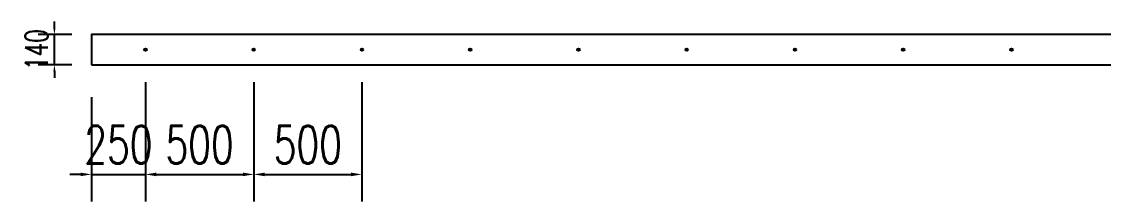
# Model space of a CAD drawing. Header units: millimetres. Extents: x -1546798 to -962116, y 1297493 to 1531173.
# Drawn here: x -1365217 to -1360221, y 1351914 to 1352747 of the extents above; entities that cross this region are included whole.
import ezdxf

# ---------------------------------------------------------------- set-up
doc = ezdxf.new("R2010")
doc.units = ezdxf.units.MM
doc.header["$LTSCALE"] = 10
doc.layers.get('DEFPOINTS').update_dxf_attribs({"linetype": 'CONTINUOUS'})
doc.layers.add('W-STEEL_FRAME钢架', color=3, linetype='CONTINUOUS')
doc.styles.add('STANDARD_T3', font='simplex.shx', dxfattribs={"width": 0.7, "bigfont": 'gbcbig.shx'})
doc.dimstyles.new('W&&30', dxfattribs={"dimtxt": 105, "dimasz": 30, "dimexe": 75, "dimexo": 90, "dimgap": 30, "dimtad": 1, "dimdec": 0, "dimzin": 0, "dimdsep": 46, "dimtxsty": 'STANDARD_T3', "dimcen": 0.09, "dimclrd": 1, "dimclre": 1, "dimclrt": 7, "dimazin": 2, "dimtfac": 1, "dimtdec": 0, "dimtix": 1, "dimtmove": 1, "dimatfit": 3, "dimfxl": 100, "dimtolj": 1, "dimtzin": 0, "dimarcsym": 0})
doc.dimstyles.new('W&&50', dxfattribs={"dimtxt": 175, "dimasz": 50, "dimexe": 125, "dimexo": 150, "dimgap": 50, "dimtad": 1, "dimdec": 0, "dimzin": 0, "dimdsep": 46, "dimtxsty": 'STANDARD_T3', "dimcen": 0.09, "dimclrd": 1, "dimclre": 1, "dimclrt": 7, "dimazin": 2, "dimtfac": 1, "dimtdec": 0, "dimtix": 1, "dimtmove": 2, "dimatfit": 3, "dimfxl": 100, "dimtolj": 1, "dimtzin": 0, "dimarcsym": 0})

# ---------------------------------------------------------------- blocks, each defined once
blk = doc.blocks.new('*D171')
at = {"layer": 'DEFPOINTS', "color": 0, "transparency": 16777216}
for p in [(-1365065.8, 1352686.7), (-1364895.2, 1352686.7), (-1364895.2, 1352546.7)]:
    blk.add_point(p, dxfattribs=at)
at = {"layer": 'W-STEEL_FRAME钢架', "color": 1, "lineweight": -2, "transparency": 16777216}
for p, q in [((-1365065.8, 1352716.7), (-1365065.8, 1352746.7)), ((-1364985.2, 1352686.7), (-1365140.8, 1352686.7)), ((-1365065.8, 1352546.7), (-1365065.8, 1352686.7)), ((-1364985.2, 1352546.7), (-1365140.8, 1352546.7)), ((-1365065.8, 1352516.7), (-1365065.8, 1352486.7))]:
    blk.add_line(p, q, dxfattribs=at)
at = {"layer": 'W-STEEL_FRAME钢架', "color": 1, "transparency": 16777216}
for points in [[(-1365070.8, 1352716.7), (-1365060.8, 1352716.7), (-1365065.8, 1352686.7)], [(-1365070.8, 1352516.7), (-1365060.8, 1352516.7), (-1365065.8, 1352546.7)]]:
    blk.add_solid(points, dxfattribs=at)
at = {"layer": 'W-STEEL_FRAME钢架', "color": 7, "transparency": 16777216, "insert": (-1365148.3, 1352616.7), "char_height": 105, "attachment_point": 5, "rotation": 90, "style": 'STANDARD_T3'}
blk.add_mtext('\\A1;140', dxfattribs=at)
blk = doc.blocks.new('*U581')
at = {"layer": 'W-STEEL_FRAME钢架'}
blk.add_circle((0, 0), 6, dxfattribs=at)
blk = doc.blocks.new('*U582')
at = {"layer": 'W-STEEL_FRAME钢架', "color": 0, "linetype": 'ByBlock', "lineweight": -2, "transparency": 16777216}
for p in [(0, 0), (500, 0), (1000, 0), (1500, 0), (2000, 0), (2500, 0), (3000, 0), (3500, 0), (4000, 0)]:
    blk.add_blockref('*U581', p, dxfattribs=at)
blk = doc.blocks.new('*D587')
at = {"layer": 'DEFPOINTS', "color": 0, "transparency": 16777216}
for p in [(-1364645.2, 1352616.7), (-1364895.2, 1352546.7), (-1364645.2, 1352039.2)]:
    blk.add_point(p, dxfattribs=at)
at = {"layer": 'W-STEEL_FRAME钢架', "color": 1, "lineweight": -2, "transparency": 16777216}
for p, q in [((-1364645.2, 1352466.7), (-1364645.2, 1351914.2)), ((-1364895.2, 1352396.7), (-1364895.2, 1351914.2)), ((-1364945.2, 1352039.2), (-1364995.2, 1352039.2)), ((-1364895.2, 1352039.2), (-1364645.2, 1352039.2)), ((-1364595.2, 1352039.2), (-1364545.2, 1352039.2))]:
    blk.add_line(p, q, dxfattribs=at)
at = {"layer": 'W-STEEL_FRAME钢架', "color": 1, "transparency": 16777216}
for points in [[(-1364945.2, 1352047.5), (-1364945.2, 1352030.9), (-1364895.2, 1352039.2)], [(-1364595.2, 1352047.5), (-1364595.2, 1352030.9), (-1364645.2, 1352039.2)]]:
    blk.add_solid(points, dxfattribs=at)
at = {"layer": 'W-STEEL_FRAME钢架', "color": 7, "transparency": 16777216, "insert": (-1364770.2, 1352176.7), "char_height": 175, "attachment_point": 5, "style": 'STANDARD_T3'}
blk.add_mtext('\\A1;250', dxfattribs=at)
blk = doc.blocks.new('*D588')
at = {"layer": 'DEFPOINTS', "color": 0, "transparency": 16777216}
for p in [(-1364645.2, 1352616.7), (-1364145.2, 1352616.7), (-1364145.2, 1352039.2)]:
    blk.add_point(p, dxfattribs=at)
at = {"layer": 'W-STEEL_FRAME钢架', "color": 1, "lineweight": -2, "transparency": 16777216}
for p, q in [((-1364645.2, 1352466.7), (-1364645.2, 1351914.2)), ((-1364145.2, 1352466.7), (-1364145.2, 1351914.2)), ((-1364595.2, 1352039.2), (-1364195.2, 1352039.2))]:
    blk.add_line(p, q, dxfattribs=at)
at = {"layer": 'W-STEEL_FRAME钢架', "color": 1, "transparency": 16777216}
for points in [[(-1364595.2, 1352047.5), (-1364595.2, 1352030.9), (-1364645.2, 1352039.2)], [(-1364195.2, 1352047.5), (-1364195.2, 1352030.9), (-1364145.2, 1352039.2)]]:
    blk.add_solid(points, dxfattribs=at)
at = {"layer": 'W-STEEL_FRAME钢架', "color": 7, "transparency": 16777216, "insert": (-1364395.2, 1352176.7), "char_height": 175, "attachment_point": 5, "style": 'STANDARD_T3'}
blk.add_mtext('\\A1;500', dxfattribs=at)
blk = doc.blocks.new('*D589')
at = {"layer": 'DEFPOINTS', "color": 0, "transparency": 16777216}
for p in [(-1364145.2, 1352616.7), (-1363645.2, 1352616.7), (-1363645.2, 1352039.2)]:
    blk.add_point(p, dxfattribs=at)
at = {"layer": 'W-STEEL_FRAME钢架', "color": 1, "lineweight": -2, "transparency": 16777216}
for p, q in [((-1364145.2, 1352466.7), (-1364145.2, 1351914.2)), ((-1363645.2, 1352466.7), (-1363645.2, 1351914.2)), ((-1364095.2, 1352039.2), (-1363695.2, 1352039.2))]:
    blk.add_line(p, q, dxfattribs=at)
at = {"layer": 'W-STEEL_FRAME钢架', "color": 1, "transparency": 16777216}
for points in [[(-1364095.2, 1352047.5), (-1364095.2, 1352030.9), (-1364145.2, 1352039.2)], [(-1363695.2, 1352047.5), (-1363695.2, 1352030.9), (-1363645.2, 1352039.2)]]:
    blk.add_solid(points, dxfattribs=at)
at = {"layer": 'W-STEEL_FRAME钢架', "color": 7, "transparency": 16777216, "insert": (-1363895.2, 1352176.7), "char_height": 175, "attachment_point": 5, "style": 'STANDARD_T3'}
blk.add_mtext('\\A1;500', dxfattribs=at)

msp = doc.modelspace()

# ---------------------------------------------------------------- linework, layer by layer
at = {"layer": 'W-STEEL_FRAME钢架'}
msp.add_lwpolyline([(-1364895.2, 1352546.7), (-1354895.2, 1352546.7), (-1354895.2, 1352686.7), (-1364895.2, 1352686.7)], close=True, dxfattribs=at)

# ---------------------------------------------------------------- block references
msp.add_blockref('*U582', (-1364645.2, 1352616.7), dxfattribs=at)

# ---------------------------------------------------------------- dimensions: what is measured, and where the dimension line sits
dim = msp.add_linear_dim(base=(-1365065.8, 1352686.7), p1=(-1364895.2, 1352546.7), p2=(-1364895.2, 1352686.7), angle=90, dimstyle='W&&30', dxfattribs=at)
dim.commit()
dim.dimension.update_dxf_attribs({"geometry": '*D171', "text_midpoint": (-1365148.3, 1352616.7)})
for base, p1, p2, picture, middle in [((-1364645.2, 1352039.2), (-1364895.2, 1352546.7), (-1364645.2, 1352616.7), '*D587', (-1364770.2, 1352176.7)), ((-1364145.2, 1352039.2), (-1364645.2, 1352616.7), (-1364145.2, 1352616.7), '*D588', (-1364395.2, 1352176.7)), ((-1363645.2, 1352039.2), (-1364145.2, 1352616.7), (-1363645.2, 1352616.7), '*D589', (-1363895.2, 1352176.7))]:
    dim = msp.add_linear_dim(base=base, p1=p1, p2=p2, dimstyle='W&&50', dxfattribs=at)
    dim.commit()
    dim.dimension.update_dxf_attribs({"geometry": picture, "text_midpoint": middle})

doc.saveas('drawing.dxf')
